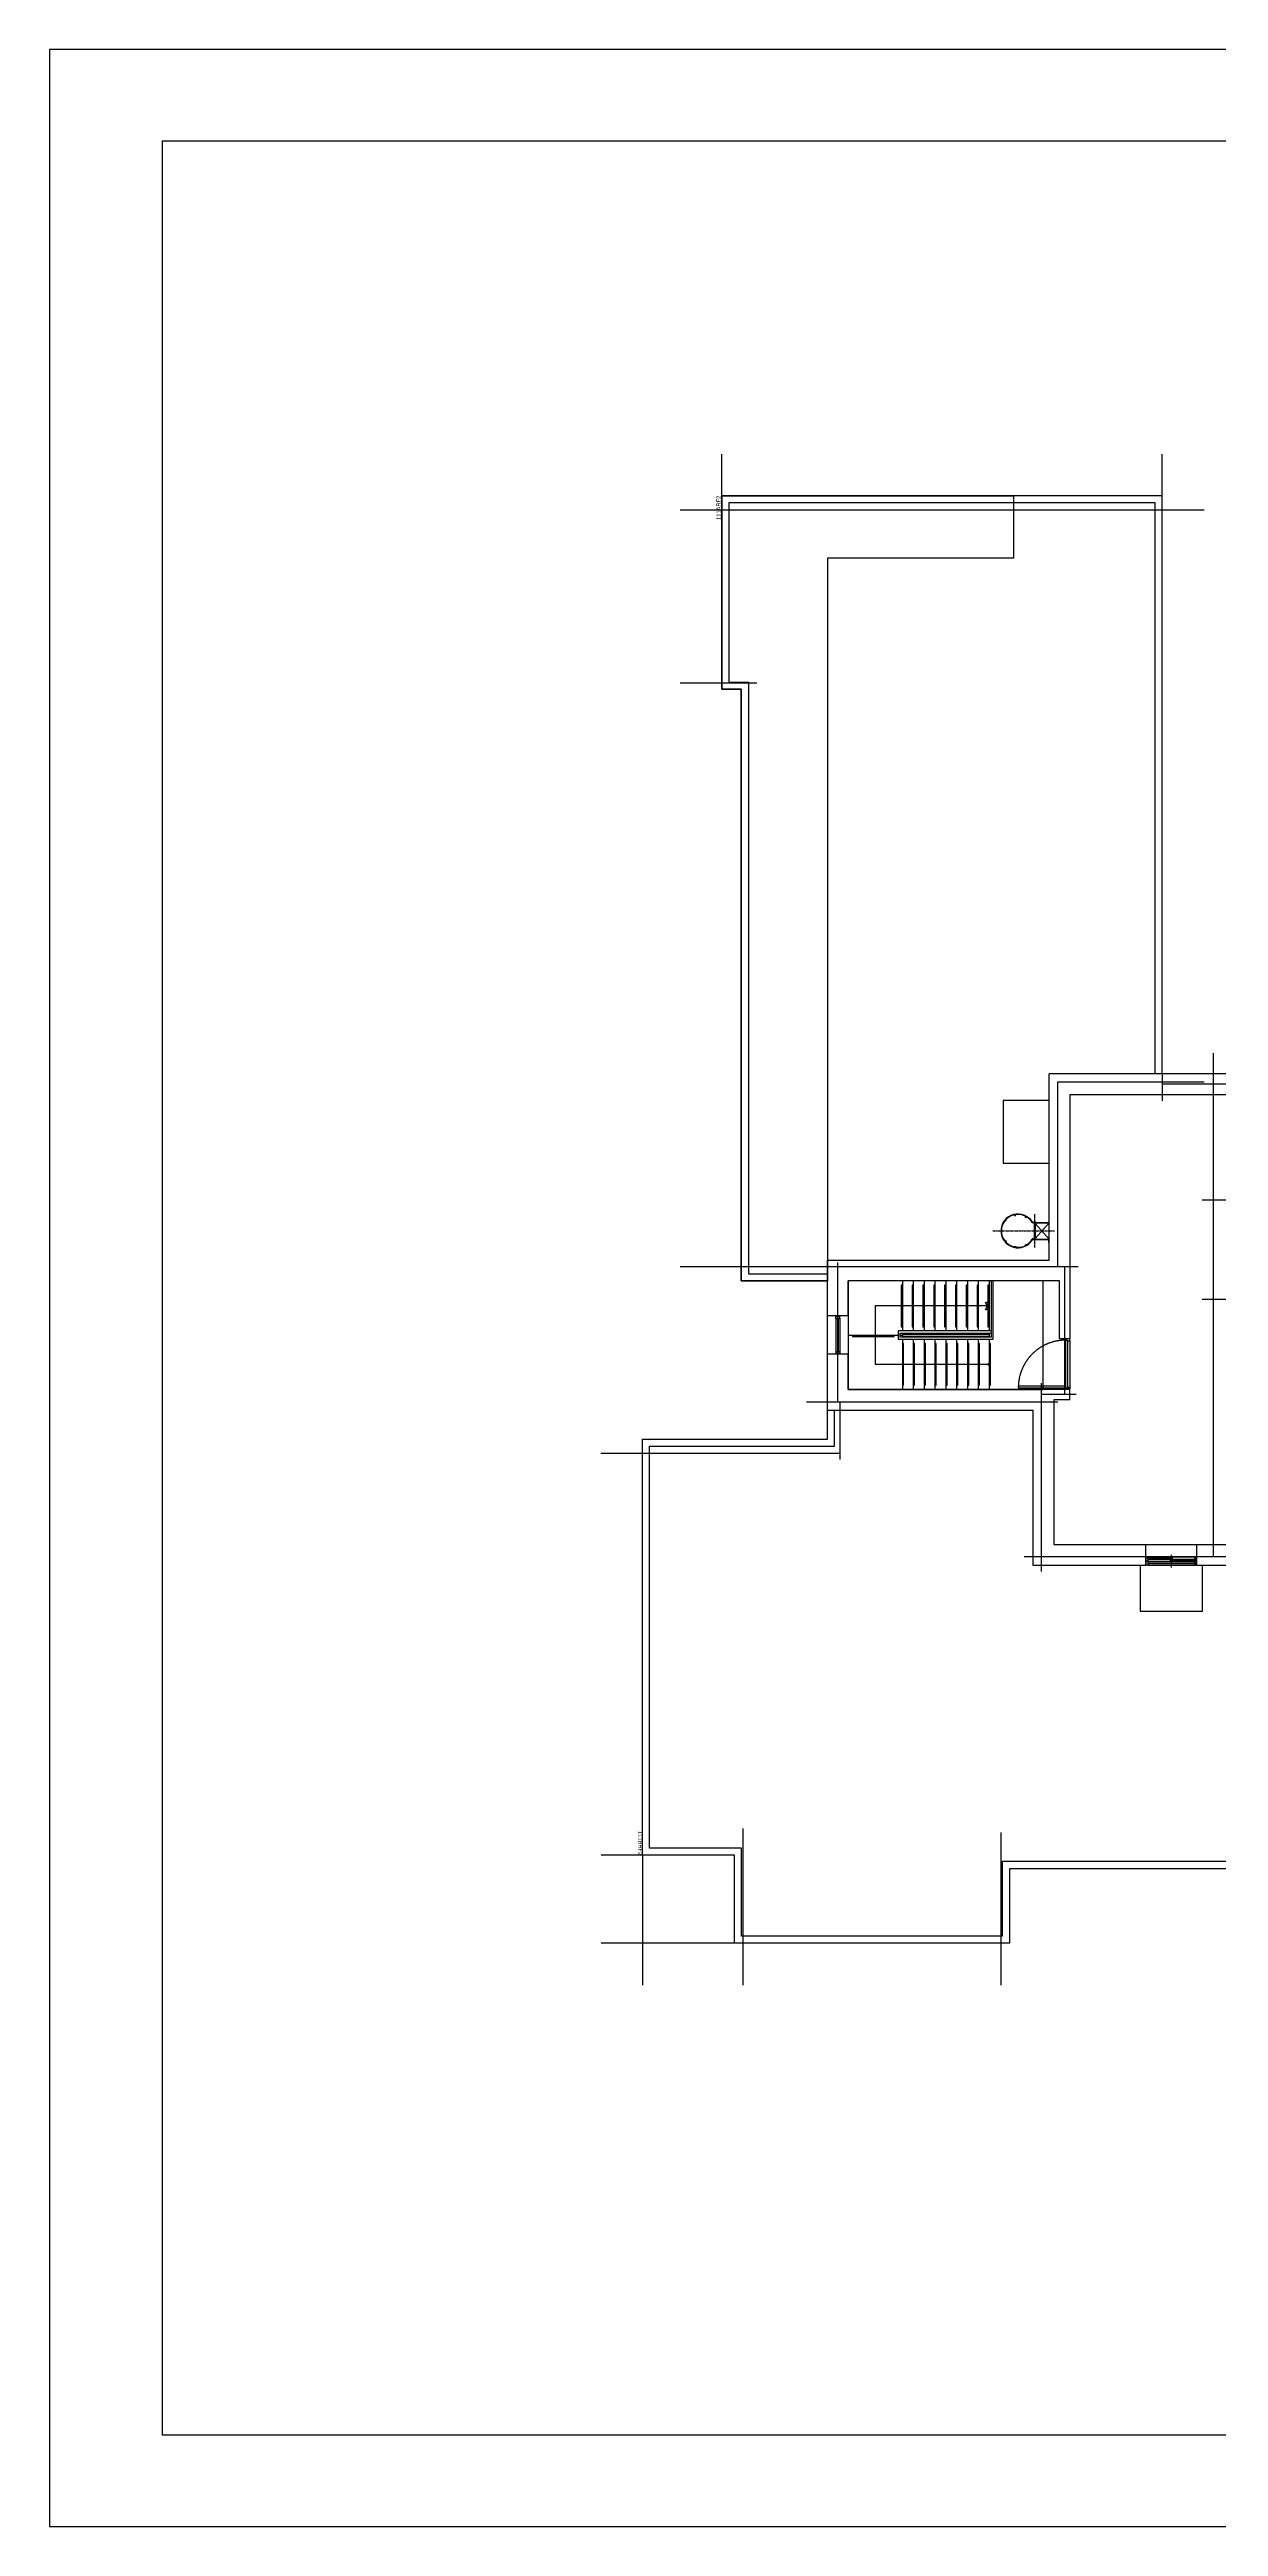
# Model space of a CAD drawing. Header units: millimetres. Extents: x 18456 to 179493, y -203649 to 469211.
# Drawn here: x 94206 to 122248, y 328267 to 387667 of the extents above; entities that cross this region are included whole.
import ezdxf

# ---------------------------------------------------------------- set-up
doc = ezdxf.new("R2010")
doc.units = ezdxf.units.MM
for name, pattern in [('X-평면도(기본형)$0$CEN', [52.5, 50, -1, 0.5, -1]), ('X-평면도(기본형)$0$CENN', [6.3, 4, -1, 0.3, -1]), ('X-평면도(기본형)$0$DDOT', [14, 12, -1, 0, -1])]:
    doc.linetypes.add(name, pattern=pattern)
for name, color, linetype, true_color in [('X-평면도(기본형)$0$4ELE', 4, 'Continuous', 0x00ffff), ('X-평면도(기본형)$0$8ELE', 9, 'Continuous', 0x808080), ('X-평면도(기본형)$0$8RF', 9, 'Continuous', 0x808080), ('X-평면도(기본형)$0$A-ELE7-2', 7, 'Continuous', 0x000000), ('X-평면도(기본형)$0$A-ELE8', 9, 'Continuous', 0x808080), ('X-평면도(기본형)$0$AA-CUTL7', 7, 'Continuous', 0x000000), ('X-평면도(기본형)$0$CEN', 1, 'X-평면도(기본형)$0$CEN', 0xff0000), ('X-평면도(기본형)$0$DEFPOINTS-1', 7, 'Continuous', 0x262f4c), ('X-평면도(기본형)$0$DEFTXT', 7, 'Continuous', 0x7fdfff), ('X-평면도(기본형)$0$DFM', 7, 'Continuous', 0x000000), ('X-평면도(기본형)$0$DOOR', 4, 'Continuous', 0x00ffff), ('X-평면도(기본형)$0$NON', 6, 'Continuous', 0xff00ff), ('X-평면도(기본형)$0$S4ELE', 4, 'Continuous', 0x00ffff), ('X-평면도(기본형)$0$STA', 4, 'Continuous', 0x00ffff), ('X-평면도(기본형)$0$SYM', 7, 'Continuous', 0x000000), ('X-평면도(기본형)$0$W1', 2, 'Continuous', 0xffff00), ('X-평면도(기본형)$0$WID', 4, 'Continuous', 0x00ffff), ('X-평면도(기본형)$0$WIN', 4, 'Continuous', 0x00ffff)]:
    doc.layers.add(name, color=color, linetype=linetype, true_color=true_color)
doc.styles.add('맑은 고딕 Regular', font='')
doc.styles.get('맑은 고딕 Regular').set_extended_font_data('M+39D80 怨좊뵓')

# ---------------------------------------------------------------- blocks, each defined once
blk = doc.blocks.new('X-평면도(기본형)$0$FSD1120')
at = {"layer": 'X-평면도(기본형)$0$DOOR', "color": 8, "true_color": 0x808080}
for p, q in [((30, 100), (1170, 100)), ((1155, 60), (45, 60)), ((1155, 0), (45, 0))]:
    blk.add_line(p, q, dxfattribs=at)
at = {"layer": 'X-평면도(기본형)$0$DOOR'}
for points in [[(65, 1240), (30, 1240), (30, 100), (65, 100)], [(45, 0), (0, 0), (0, 100), (30, 100), (30, 60), (45, 60)], [(1155, 0), (1200, 0), (1200, 100), (1170, 100), (1170, 60), (1155, 60)]]:
    blk.add_lwpolyline(points, close=True, dxfattribs=at)
at = {"layer": 'X-평면도(기본형)$0$DOOR', "color": 8, "linetype": 'X-평면도(기본형)$0$DDOT', "true_color": 0x808080}
blk.add_arc((30, 100), 1140, 0, 88.10781, dxfattribs=at)
blk = doc.blocks.new('X-평면도(기본형)$0$안전사다리')
at = {"layer": 'X-평면도(기본형)$0$8ELE'}
for p, q in [((-275, -8), (-275, 0)), ((-196, -324), (-196, 0)), ((-196, 0), (180, -333)), ((196, 0), (-180, -333)), ((196, -324), (196, 0)), ((275, -8), (275, 0)), ((-349, -565), (-335, -540)), ((-332, -575), (-349, -565)), ((-318, -550), (-335, -540)), ((-332, -575), (-318, -550)), ((-275, -8), (-204, -8)), ((-208, -402), (-208, -375)), ((-204, -324), (-204, -8)), ((-193, -375), (-193, -405)), ((-177, -337), (177, -337)), ((-177, -363), (177, -363)), ((193, -375), (193, -405)), ((204, -324), (204, -8)), ((275, -8), (204, -8)), ((208, -402), (208, -375)), ((318, -550), (335, -540)), ((332, -575), (318, -550)), ((332, -575), (349, -565)), ((349, -565), (335, -540)), ((-372, -801), (-392, -804)), ((-386, -833), (-392, -804)), ((-367, -830), (-386, -833)), ((-367, -830), (-372, -801)), ((-253, -1028), (-265, -1043)), ((-243, -1062), (-265, -1043)), ((-230, -1047), (-253, -1028)), ((-230, -1047), (-243, -1062)), ((15, -1125), (-15, -1125)), ((-15, -1125), (-15, -1145)), ((15, -1145), (-15, -1145)), ((15, -1125), (15, -1145)), ((230, -1047), (253, -1028)), ((230, -1047), (243, -1062)), ((243, -1062), (265, -1043)), ((253, -1028), (265, -1043)), ((367, -830), (372, -801)), ((367, -830), (386, -833)), ((372, -801), (392, -804)), ((386, -833), (392, -804))]:
    blk.add_line(p, q, dxfattribs=at)
at = {"layer": 'X-평면도(기본형)$0$8ELE', "linetype": 'X-평면도(기본형)$0$CENN'}
for p, q in [((0, -1350), (0, 125)), ((-400, -350), (400, -350))]:
    blk.add_line(p, q, dxfattribs=at)
at = {"layer": 'X-평면도(기본형)$0$8ELE'}
for centre in [(-200, -350), (200, -350)]:
    blk.add_circle(centre, 26.4, dxfattribs=at)
for radius, start, end in [(405, 120.83173, 59.16827), (395, 119.2427, 60.7573)]:
    blk.add_arc((0, -750), radius, start, end, dxfattribs=at)
blk = doc.blocks.new('X-평면도(기본형)$0$phg1200')
at = {"layer": 'X-평면도(기본형)$0$WIN'}
for p, q in [((0, 100), (40, 100)), ((40, 60), (1160, 60)), ((40, 40), (1160, 40)), ((80, 168), (575, 168)), ((625, 132), (1120, 132))]:
    blk.add_line(p, q, dxfattribs=at)
at = {"layer": 'X-평면도(기본형)$0$WIN', "color": 8, "true_color": 0x808080}
for p, q in [((40, 200), (1160, 200)), ((40, 100), (1160, 100)), ((40, 100), (1160, 100)), ((40, 0), (1160, 0)), ((80, 186), (575, 186)), ((80, 150), (575, 150)), ((625, 150), (1120, 150)), ((625, 114), (1120, 114))]:
    blk.add_line(p, q, dxfattribs=at)
at = {"layer": 'X-평면도(기본형)$0$WIN', "color": 1, "true_color": 0xff0000}
blk.add_line((600, 250), (600, -50), dxfattribs=at)
at = {"layer": 'X-평면도(기본형)$0$WIN'}
for points in [[(40, 150), (40, 100), (0, 100), (0, 200), (40, 200), (40, 186)], [(1160, 114), (1160, 100), (1200, 100), (1200, 200), (1160, 200), (1160, 150)]]:
    blk.add_lwpolyline(points, dxfattribs=at)
for points in [[(40, 100), (40, 0), (0, 0), (0, 100)], [(30, 150), (80, 150), (80, 186), (30, 186)], [(625, 150), (575, 150), (575, 186), (625, 186)], [(575, 114), (625, 114), (625, 150), (575, 150)], [(1170, 114), (1120, 114), (1120, 150), (1170, 150)], [(1160, 0), (1200, 0), (1200, 100), (1160, 100)]]:
    blk.add_lwpolyline(points, close=True, dxfattribs=at)
blk = doc.blocks.new('X-평면도(기본형)$0$CW900')
at = {"layer": 'X-평면도(기본형)$0$WID'}
for p, q in [((0, 0), (0, -100)), ((50, 0), (0, 0)), ((50, -41), (50, 0)), ((50, 0), (50, -41)), ((850, -41), (850, 0)), ((850, 0), (900, 0)), ((850, 0), (850, -41)), ((900, 0), (900, -100)), ((50, -100), (0, -100)), ((50, -41), (44, -43)), ((44, -43), (44, -57)), ((50, -59), (44, -57)), ((47, -44), (853, -44)), ((47, -44), (47, -56)), ((47, -56), (853, -56)), ((50, -82), (50, -59)), ((50, -59), (50, -100)), ((850, -41), (856, -43)), ((850, -59), (856, -57)), ((850, -82), (850, -59)), ((850, -59), (850, -100)), ((850, -100), (900, -100)), ((853, -44), (853, -56)), ((853, -44), (853, -56)), ((856, -43), (856, -57))]:
    blk.add_line(p, q, dxfattribs=at)
at = {"layer": 'X-평면도(기본형)$0$WID', "color": 8, "true_color": 0x808080}
for p, q in [((50, 0), (850, 0)), ((50, -100), (850, -100))]:
    blk.add_line(p, q, dxfattribs=at)
at = {"layer": 'X-평면도(기본형)$0$WID'}
for points in [[(50, -40), (53, -42), (53, -43), (54, -44)], [(50, -60), (53, -58), (53, -57), (54, -56)], [(850, -40), (847, -42), (847, -43), (846, -44)], [(850, -60), (847, -58), (847, -57), (846, -56)]]:
    blk.add_lwpolyline(points, dxfattribs=at)

msp = doc.modelspace()

# ---------------------------------------------------------------- linework, layer by layer
for p, q in [((110331, 376967), (117331, 376967)), ((110331, 372327), (110331, 376967)), ((117331, 376967), (117331, 375467)), ((112866, 375467), (112866, 358137)), ((117331, 375467), (112866, 375467)), ((110801, 372327), (110331, 372327)), ((110801, 358137), (110801, 372327)), ((112866, 358137), (110801, 358137))]:
    msp.add_line(p, q)
at = {"layer": 'X-평면도(기본형)$0$4ELE'}
msp.add_line((120506, 351817), (121726, 351817), dxfattribs=at)
at = {"layer": 'X-평면도(기본형)$0$8RF'}
for points in [[(120901, 363102), (120901, 376967), (110331, 376967), (110331, 372327), (110801, 372327), (110801, 358137), (112866, 358137)], [(120731, 363102), (120731, 376797), (110501, 376797), (110501, 372497), (110971, 372497), (110971, 358307), (112866, 358307)], [(125286, 344042), (117231, 344042), (117231, 342252), (110636, 342252), (110636, 344362), (108431, 344362), (108431, 354342), (112866, 354342), (112866, 355037)], [(125286, 344212), (117061, 344212), (117061, 342422), (110806, 342422), (110806, 344532), (108601, 344532), (108601, 354172), (113036, 354172), (113036, 355037)]]:
    msp.add_lwpolyline(points, dxfattribs=at)
at = {"layer": 'X-평면도(기본형)$0$A-ELE7-2'}
for points in [[(118186, 362462), (117086, 362462), (117086, 360962), (118186, 360962)], [(120366, 351317), (120366, 350217), (121866, 350217), (121866, 351317)]]:
    msp.add_lwpolyline(points, dxfattribs=at)
at = {"layer": 'X-평면도(기본형)$0$CEN'}
for p, q in [((110331, 376967), (110331, 377967)), ((120901, 376967), (120901, 377967)), ((121901, 376622), (109331, 376622)), ((109331, 372477), (111171, 372477)), ((122131, 351517), (122131, 363602)), ((120901, 363102), (120901, 362452)), ((118386, 362902), (118386, 358472)), ((121901, 362902), (118386, 362902)), ((126186, 362852), (120901, 362852)), ((126186, 360077), (121856, 360077)), ((118886, 358472), (109331, 358472)), ((113116, 355237), (113116, 358582)), ((118561, 355412), (118561, 358472)), ((126186, 357692), (121856, 357692)), ((118396, 355227), (112366, 355227)), ((113166, 355227), (113166, 353852)), ((117996, 355687), (117996, 351517)), ((118836, 355412), (117996, 355412)), ((113166, 353997), (107431, 353997)), ((125486, 351517), (117586, 351517)), ((117996, 351517), (117996, 351167)), ((110836, 345007), (110836, 341252)), ((117031, 341252), (117031, 344907)), ((108431, 344362), (107431, 344362)), ((108431, 344362), (108431, 341252)), ((110636, 342252), (107431, 342252))]:
    msp.add_line(p, q, dxfattribs=at)
at = {"layer": 'X-평면도(기본형)$0$DEFPOINTS-1'}
msp.add_lwpolyline([(118046, 355537), (118046, 358137), (113366, 358137), (113366, 355537)], close=True, dxfattribs=at)
at = {"layer": 'X-평면도(기본형)$0$DFM', "color": 181, "true_color": 0x9f7fff}
for points in [[(94206, 387667), (94206, 328267), (178306, 328267), (178306, 387667)], [(96906, 330467), (169906, 330467), (169906, 385467), (96906, 385467)]]:
    msp.add_lwpolyline(points, close=True, dxfattribs=at)
at = {"layer": 'X-평면도(기본형)$0$NON'}
for points in [[(116796, 356937), (114566, 356937), (114566, 356737), (116846, 356737), (116846, 358137)], [(116796, 358137), (116796, 356787), (114616, 356787), (114616, 356887), (116796, 356887)]]:
    msp.add_lwpolyline(points, dxfattribs=at)
at = {"layer": 'X-평면도(기본형)$0$NON', "color": 8, "true_color": 0x808080}
for points in [[(114666, 358037), (114636, 358037), (114636, 357037), (114666, 357037)], [(114926, 358037), (114896, 358037), (114896, 357037), (114926, 357037)], [(115186, 358037), (115156, 358037), (115156, 357037), (115186, 357037)], [(115446, 358037), (115416, 358037), (115416, 357037), (115446, 357037)], [(115706, 358037), (115676, 358037), (115676, 357037), (115706, 357037)], [(115966, 358037), (115936, 358037), (115936, 357037), (115966, 357037)], [(116226, 358037), (116196, 358037), (116196, 357037), (116226, 357037)], [(116486, 358037), (116456, 358037), (116456, 357037), (116486, 357037)], [(116746, 358037), (116716, 358037), (116716, 357037), (116746, 357037)], [(113466, 356837), (113466, 356807), (114466, 356807), (114466, 356837)], [(114666, 355637), (114696, 355637), (114696, 356637), (114666, 356637)], [(114926, 355637), (114956, 355637), (114956, 356637), (114926, 356637)], [(115186, 355637), (115216, 355637), (115216, 356637), (115186, 356637)], [(115446, 355637), (115476, 355637), (115476, 356637), (115446, 356637)], [(115706, 355637), (115736, 355637), (115736, 356637), (115706, 356637)], [(115966, 355637), (115996, 355637), (115996, 356637), (115966, 356637)], [(116226, 355637), (116256, 355637), (116256, 356637), (116226, 356637)], [(116486, 355637), (116516, 355637), (116516, 356637), (116486, 356637)], [(116746, 355637), (116776, 355637), (116776, 356637), (116746, 356637)]]:
    msp.add_lwpolyline(points, dxfattribs=at)
at = {"layer": 'X-평면도(기본형)$0$S4ELE'}
for p, q in [((112866, 356377), (112866, 357297)), ((113366, 357297), (113366, 356377))]:
    msp.add_line(p, q, dxfattribs=at)
at = {"layer": 'X-평면도(기본형)$0$STA'}
for p, q in [((114666, 358137), (114666, 356937)), ((114926, 358137), (114926, 356937)), ((115186, 358137), (115186, 356937)), ((115446, 358137), (115446, 356937)), ((115706, 358137), (115706, 356937)), ((115966, 358137), (115966, 356937)), ((116226, 358137), (116226, 356937)), ((116486, 358137), (116486, 356937)), ((116746, 358137), (116746, 356937)), ((113366, 356837), (114566, 356837)), ((114616, 356837), (114666, 356837)), ((114666, 356887), (114666, 356862)), ((114666, 356887), (114666, 356787)), ((114666, 356862), (116746, 356862)), ((114666, 356812), (116746, 356812)), ((114666, 356812), (114666, 356787)), ((114666, 356737), (114666, 355537)), ((114926, 356887), (114926, 356862)), ((114926, 356812), (114926, 356787)), ((114926, 356737), (114926, 355537)), ((115186, 356887), (115186, 356862)), ((115186, 356812), (115186, 356787)), ((115186, 356737), (115186, 355537)), ((115446, 356887), (115446, 356862)), ((115446, 356812), (115446, 356787)), ((115446, 356737), (115446, 355537)), ((115706, 356887), (115706, 356862)), ((115706, 356812), (115706, 356787)), ((115706, 356737), (115706, 355537)), ((115966, 356887), (115966, 356862)), ((115966, 356812), (115966, 356787)), ((115966, 356737), (115966, 355537)), ((116226, 356887), (116226, 356862)), ((116226, 356812), (116226, 356787)), ((116226, 356737), (116226, 355537)), ((116486, 356887), (116486, 356862)), ((116486, 356812), (116486, 356787)), ((116486, 356737), (116486, 355537)), ((116746, 356887), (116746, 356787)), ((116746, 356737), (116746, 355537))]:
    msp.add_line(p, q, dxfattribs=at)
at = {"layer": 'X-평면도(기본형)$0$SYM'}
msp.add_lwpolyline([(116709, 357537), (116661, 357621), (116689, 357637), (116746, 357537), (116689, 357437), (116661, 357454)], close=True, dxfattribs=at)
msp.add_lwpolyline([(116746, 357537), (114016, 357537), (114016, 356137), (116746, 356137)], dxfattribs=at)
msp.add_circle((116746, 356137), 25, dxfattribs=at)
at = {"layer": 'X-평면도(기본형)$0$W1'}
for p, q in [((125686, 363102), (118186, 363102)), ((118186, 358637), (118186, 363102)), ((118686, 362602), (118686, 356757)), ((125186, 362602), (118686, 362602)), ((112866, 358137), (112866, 358637)), ((112866, 358637), (118186, 358637)), ((112866, 357297), (112866, 358137)), ((118436, 358137), (113366, 358137)), ((113366, 357297), (113366, 358137)), ((118436, 356757), (118436, 358137)), ((113366, 357297), (112866, 357297)), ((118436, 356757), (118686, 356757)), ((113366, 356377), (112866, 356377)), ((112866, 355037), (112866, 356377)), ((113366, 355537), (113366, 356377)), ((118686, 355537), (113366, 355537)), ((118296, 355287), (118296, 351817)), ((118686, 355287), (118296, 355287)), ((118686, 355287), (118686, 355537)), ((112866, 355037), (117796, 355037)), ((117796, 355037), (117796, 351317)), ((118296, 351817), (120506, 351817)), ((120506, 351317), (120506, 351817)), ((121726, 351317), (121726, 351817)), ((121726, 351817), (125186, 351817)), ((117796, 351317), (120506, 351317)), ((121726, 351317), (125686, 351317))]:
    msp.add_line(p, q, dxfattribs=at)

# ---------------------------------------------------------------- block references
at = {"layer": 'X-평면도(기본형)$0$A-ELE8', "rotation": 270}
msp.add_blockref('X-평면도(기본형)$0$안전사다리', (118186, 359337), dxfattribs=at)
msp.add_blockref('X-평면도(기본형)$0$안전사다리', (118186, 359337), dxfattribs=at)
at = {"layer": 'X-평면도(기본형)$0$AA-CUTL7', "rotation": 270}
msp.add_blockref('X-평면도(기본형)$0$CW900', (113166, 357287), dxfattribs=at)
at = {"layer": 'X-평면도(기본형)$0$W1', "rotation": 90}
msp.add_blockref('X-평면도(기본형)$0$FSD1120', (118686, 355547), dxfattribs=at)
at = {"layer": 'X-평면도(기본형)$0$WIN'}
msp.add_blockref('X-평면도(기본형)$0$phg1200', (120516, 351317), dxfattribs=at)

# ---------------------------------------------------------------- texts
at = {"layer": 'X-평면도(기본형)$0$DEFTXT', "char_height": 100, "attachment_point": 3, "style": '맑은 고딕 Regular'}
for s, insert, width, rotation in [('111ARF2', (110206, 376969), 1277.17, 90), ('111BRF2', (108431, 344362), 1255.43, 270)]:
    msp.add_mtext(s, dxfattribs=dict(at, insert=insert, width=width, rotation=rotation))

doc.saveas('drawing.dxf')
